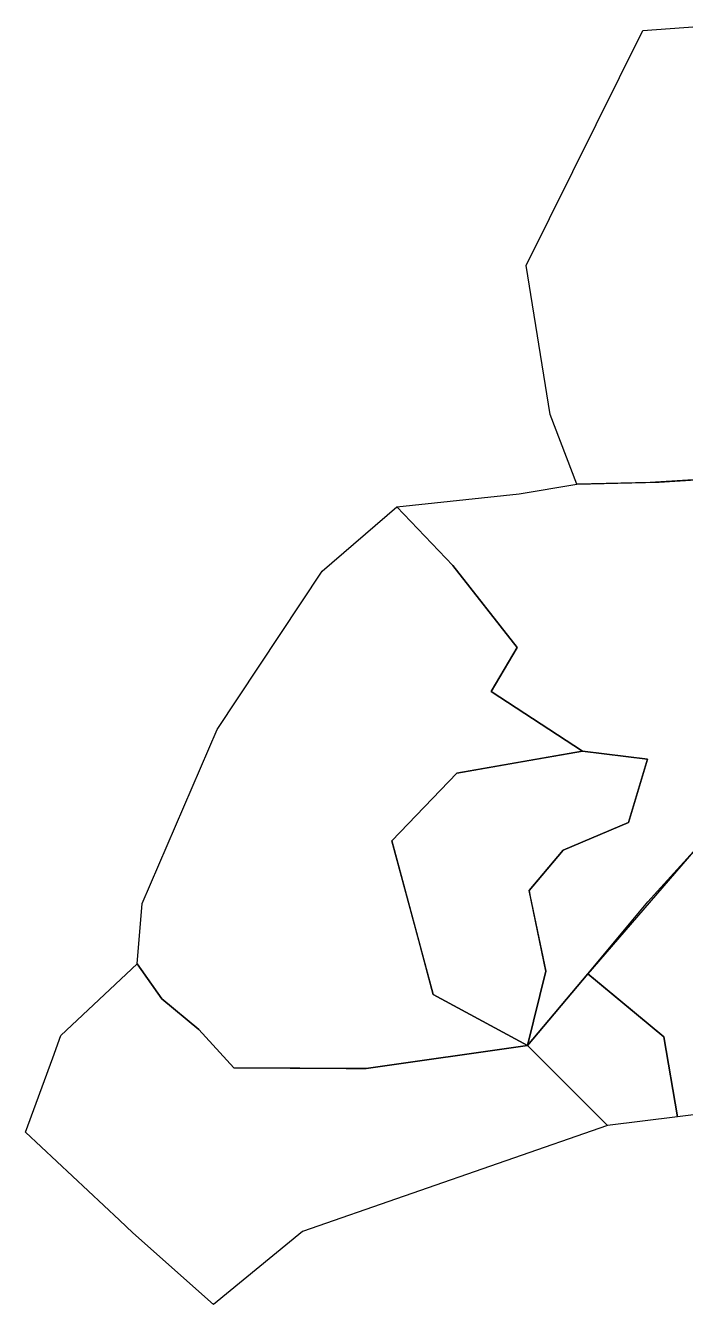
# Model space of a CAD drawing. Header units: metres. Extents: x 469944 to 470091, y 4349678 to 4349816.
# Drawn here: x 469943.72 to 469968.51, y 4349678.65 to 4349726.73 of the extents above; entities that cross this region are included whole.
import ezdxf

# ---------------------------------------------------------------- set-up
doc = ezdxf.new("R2010")
doc.units = ezdxf.units.M
doc.layers.add('综合图_历史矿块', color=7, linetype='Continuous')

msp = doc.modelspace()

# ---------------------------------------------------------------- linework, layer by layer
at = {"layer": '综合图_历史矿块', "color": 9}
for points in [[(469972.847, 4349709.899), (469967.182, 4349709.548), (469964.429, 4349709.49), (469963.42, 4349712.104), (469962.525, 4349717.705), (469966.907, 4349726.55), (469969.471, 4349726.729)], [(469968.809, 4349695.681), (469964.839, 4349691.084), (469962.577, 4349688.382), (469963.268, 4349691.175), (469962.631, 4349694.214), (469963.908, 4349695.729), (469966.369, 4349696.77), (469967.08, 4349699.153), (469964.645, 4349699.455), (469961.209, 4349701.689), (469962.187, 4349703.349), (469959.771, 4349706.436), (469957.664, 4349708.641), (469962.262, 4349709.12), (469964.429, 4349709.49), (469967.526, 4349709.569), (469972.847, 4349709.899)]]:
    msp.add_lwpolyline(points, dxfattribs=at)
for points in [[(469956.509, 4349687.517), (469951.539, 4349687.55), (469950.221, 4349688.994), (469948.836, 4349690.144), (469947.907, 4349691.463), (469948.098, 4349693.722), (469950.911, 4349700.265), (469954.86, 4349706.218), (469957.664, 4349708.641), (469959.771, 4349706.436), (469962.187, 4349703.349), (469961.209, 4349701.689), (469964.645, 4349699.455), (469959.921, 4349698.62), (469957.479, 4349696.087), (469959.031, 4349690.31), (469962.578, 4349688.383), (469956.509, 4349687.517)], [(469967.08, 4349699.153), (469966.369, 4349696.77), (469963.908, 4349695.729), (469962.909, 4349694.544), (469962.631, 4349694.214), (469962.677, 4349693.993), (469963.268, 4349691.175), (469962.577, 4349688.383), (469959.031, 4349690.31), (469958.486, 4349692.339), (469957.479, 4349696.087), (469959.921, 4349698.62), (469962.119, 4349699.009), (469964.645, 4349699.455), (469967.08, 4349699.153)], [(469978.857, 4349694.777), (469977.749, 4349693.828), (469980.399, 4349691.693), (469979.651, 4349691.04), (469978.642, 4349690.158), (469976.886, 4349688.622), (469975.412, 4349685.988), (469973.293, 4349686.009), (469973.121, 4349686.011), (469970.829, 4349686.033), (469968.203, 4349685.708), (469967.698, 4349688.714), (469965.42, 4349690.602), (469964.839, 4349691.084), (469967.1, 4349693.786), (469968.809, 4349695.681), (469970.194, 4349695.659), (469973.377, 4349695.945), (469973.644, 4349695.969), (469977.094, 4349696.278), (469978.857, 4349694.777)], [(469948.836, 4349690.144), (469950.221, 4349688.994), (469951.539, 4349687.55), (469955.762, 4349687.522), (469956.509, 4349687.517), (469962.578, 4349688.383), (469965.577, 4349685.382), (469954.122, 4349681.391), (469950.778, 4349678.653), (469947.749, 4349681.347), (469947.246, 4349681.819), (469943.719, 4349685.132), (469944.739, 4349687.917), (469945.048, 4349688.759), (469947.907, 4349691.463), (469948.836, 4349690.144)], [(469967.698, 4349688.714), (469968.203, 4349685.708), (469965.577, 4349685.382), (469962.577, 4349688.382), (469964.839, 4349691.084), (469967.698, 4349688.714)]]:
    msp.add_lwpolyline(points, close=True, dxfattribs=at)

doc.saveas('drawing.dxf')
